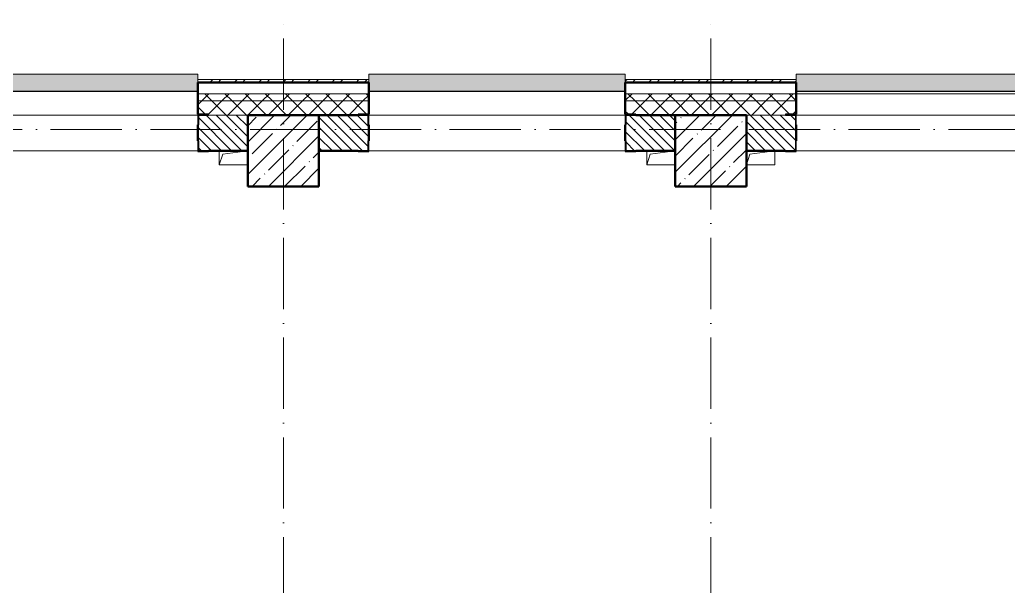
# Model space of a CAD drawing. Header units: millimetres. Extents: x -12989 to 629078, y -109036 to 555275.
# Drawn here: x 561763 to 568701, y 272066 to 276042 of the extents above; entities that cross this region are included whole.
import ezdxf

# ---------------------------------------------------------------- set-up
doc = ezdxf.new("R2010")
doc.units = ezdxf.units.MM
doc.linetypes.add('50_200_ШТРИХ_1Т_ш5_п1_п1_', pattern=[700, 500, -100, 0, -100])
for name, color, linetype, lineweight in [('A-GENM-____-MCUT', 7, 'Continuous', 25), ('A-GENM-____-OTLN', 7, 'Continuous', 9), ('A-GENM-____-OTLN-1', 7, 'Continuous', 25), ('A-GLAZ-____-OTLN', 7, 'Continuous', 9), ('A-WALL-____-MCUT-2', 7, 'Continuous', 50), ('A-WALL-____-MCUT-3', 7, 'Continuous', 9), ('A-WALL-____-OTLN', 7, 'Continuous', 9), ('A-WALL-____-PATT-1', 7, 'Continuous', 9), ('A-WALL-FNSH-MCUT-1', 7, 'Continuous', 9), ('S-COLS-____-MCUT', 7, 'Continuous', 50), ('S-COLS-____-OTLN', 7, 'Continuous', 9), ('S-GRID-____-OTLN-1', 7, '50_200_ШТРИХ_1Т_ш5_п1_п1_', 9)]:
    doc.layers.add(name, color=color, linetype=linetype, lineweight=lineweight)
doc.layers.add('A-GLAZ-____-OTLN-1', color=7, linetype='Continuous', lineweight=9, true_color=0xc0c0c0)
pattern_1 = [(135, (513013.31, 265891.49), (-35.35534, -35.35534), [])]
pattern_2 = [(45, (513013.31, 265891.49), (-70.71068, 70.71068), []), (135, (513013.31, 265891.49), (-70.71068, -70.71068), [])]

# ---------------------------------------------------------------- blocks, each defined once
blk = doc.blocks.new('BSC_Колонна _Прямоугольная - 500х500-V127-АР1_План отверстий 1 этажа в осях 1-64_А-ГГ')
at = {"layer": 'S-COLS-____-OTLN'}
h = blk.add_hatch(dxfattribs=at)
h.set_pattern_fill('FP_160', color=256, style=0, pattern_type=2)
h.set_pattern_definition([(45, (-53600, -9231.04), (-114.04925, 114.04925), []), (45, (-53485.95, -9231.04), (-114.04925, 114.04925), [201.613, -40.323, 3.353, -36.97])])
h.paths.add_polyline_path([(-250, -250), (250, -250), (250, 250), (-250, 250), (-250, 103.4)], flags=0)
at = {"layer": 'S-COLS-____-MCUT'}
for p, q in [((250, 250), (-250, 250)), ((-250, 250), (-250, -250)), ((250, -250), (250, 250)), ((-250, -250), (250, -250))]:
    blk.add_line(p, q, dxfattribs=at)
blk = doc.blocks.new('Фахверк_СКБ_Уголок - 250_2700-27497298-АР1_План отверстий 1 этажа в осях 1-64_А-ГГ')
at = {"layer": 'A-GENM-____-MCUT'}
for p, q in [((200, 181), (125, 181)), ((125, 181), (125, 106)), ((131, 106), (131, 175)), ((131, 175), (200, 175)), ((200, 175), (200, 181)), ((125, 106), (131, 106)), ((131, -6), (125, -6)), ((125, -6), (125, -81)), ((131, -75), (131, -6)), ((125, -81), (200, -81)), ((200, -75), (131, -75)), ((200, -81), (200, -75))]:
    blk.add_line(p, q, dxfattribs=at)
blk = doc.blocks.new('AR_Отверстие прямоугольное _в плите_ - AR_Отверстие прямоугольное _в плите_-V178-АР1_План отверстий 1 этажа в осях 1-64_А-ГГ')
at = {"layer": 'A-GENM-____-OTLN'}
for p, q in [((-100, 50), (-100, -50)), ((-100, -50), (-75, 25)), ((-75, 25), (100, 50)), ((-100, -50), (100, -50))]:
    blk.add_line(p, q, dxfattribs=at)
blk = doc.blocks.new('AR_Отверстие прямоугольное _в плите_ - AR_Отверстие прямоугольное _в плите_-V177-АР1_План отверстий 1 этажа в осях 1-64_А-ГГ')
at = {"layer": 'A-GENM-____-OTLN'}
for p, q in [((-100, -50), (-75, 25)), ((-75, 25), (100, 50)), ((100, -50), (100, 50)), ((-100, -50), (100, -50))]:
    blk.add_line(p, q, dxfattribs=at)
blk = doc.blocks.new('Отлив_СКБ - Отлив витража_120_НВФ-31885689-АР1_План отверстий 1 этажа в осях 1-64_А-ГГ')
at = {"layer": 'A-GLAZ-____-OTLN-1'}
for points in [[(1800, 2), (1800, 120), (0, 120), (0, 2), (1264.5, 2)], [(1264.5, 0), (1800, 0), (1800, 2), (0, 2), (0, 0)]]:
    blk.add_hatch(color=256, dxfattribs=at).paths.add_polyline_path(points, flags=0)
at = {"layer": 'A-GLAZ-____-OTLN'}
for p, q in [((0, 83), (0, 120)), ((1800, 120), (0, 120)), ((1800, 120), (1800, 83)), ((0, 2), (1800, 2)), ((1800, 0), (0, 0))]:
    blk.add_line(p, q, dxfattribs=at)
blk = doc.blocks.new('Отлив_СКБ - Отлив витража_120_НВФ-31885513-АР1_План отверстий 1 этажа в осях 1-64_А-ГГ')
at = {"layer": 'A-GLAZ-____-OTLN-1'}
for points in [[(7800, 2), (7800, 120), (0, 120), (0, 2), (7646.3, 2)], [(7800, 0), (7800, 2), (0, 2), (0, 0), (7646.3, 0)]]:
    blk.add_hatch(color=256, dxfattribs=at).paths.add_polyline_path(points, flags=0)
at = {"layer": 'A-GLAZ-____-OTLN'}
for p, q in [((0, 83), (0, 120)), ((7800, 120), (0, 120)), ((0, 2), (7800, 2)), ((7800, 0), (0, 0))]:
    blk.add_line(p, q, dxfattribs=at)

msp = doc.modelspace()

# ---------------------------------------------------------------- hatches: boundary and pattern name
at = {"layer": 'A-WALL-____-PATT-1'}
h = msp.add_hatch(dxfattribs=at)
h.set_pattern_fill('FP_3', color=256, style=0, pattern_type=2)
h.set_pattern_definition([(45, (513013.31, 265891.49), (-85.53659, 85.53659), []), (45, (513070.34, 265891.49), (-85.53659, 85.53659), [])])
h.paths.add_polyline_path([(584878.3109, 275602.5335), (584878.3109, 275622.5335), (581013.3109, 275622.5335), (581013.3109, 275602.5335), (583696.9323, 275602.5335)], flags=0)
h.paths.add_polyline_path([(579213.3109, 275602.5335), (579213.3109, 275622.5335), (578013.3109, 275622.5335), (578013.3109, 275602.5335), (578394.5395, 275602.5335)], flags=0)
h.paths.add_polyline_path([(575743.343, 275602.5335), (576213.3109, 275602.5335), (576213.3109, 275622.5335), (575013.3109, 275622.5335), (575013.3109, 275602.5335)], flags=0)
h.paths.add_polyline_path([(567213.3109, 275602.5335), (567213.3109, 275622.5335), (566013.3109, 275622.5335), (566013.3109, 275602.5335), (566022.2894, 275602.5335)], flags=0)
h.paths.add_polyline_path([(564213.3109, 275602.5335), (564213.3109, 275622.5335), (563013.3109, 275622.5335), (563013.3109, 275602.5335)], flags=0)
h.paths.add_polyline_path([(558213.3109, 275602.5335), (558213.3109, 275622.5335), (557013.3109, 275622.5335), (557013.3109, 275602.5335), (557184.968, 275602.5335)], flags=0)
h.paths.add_polyline_path([(561213.3109, 275602.5335), (561213.3109, 275622.5335), (560013.3109, 275622.5335), (560013.3109, 275602.5335), (560719.8966, 275602.5335)], flags=0)
h.paths.add_polyline_path([(555213.3109, 275602.5335), (555213.3109, 275622.5335), (554013.3109, 275622.5335), (554013.3109, 275602.5335), (554533.7716, 275602.5335)], flags=0)
h.paths.add_polyline_path([(551440.7091, 275602.5335), (552213.3109, 275602.5335), (552213.3109, 275622.5335), (551348.3109, 275622.5335), (551348.3109, 275602.5335)], flags=0)
h = msp.add_hatch(dxfattribs=at)
h.set_pattern_fill('FP_1', color=256, style=0, pattern_type=2)
h.set_pattern_definition(pattern_2)
h.paths.add_polyline_path([(584878.3109, 275472.5335), (584878.3109, 275522.5335), (581013.3109, 275522.5335), (581013.3109, 275472.5335), (583696.9323, 275472.5335)], flags=0)
h.paths.add_polyline_path([(578394.5395, 275472.5335), (579213.3109, 275472.5335), (579213.3109, 275522.5335), (578013.3109, 275522.5335), (578013.3109, 275472.5335)], flags=0)
h.paths.add_polyline_path([(576213.3109, 275472.5335), (576213.3109, 275522.5335), (575013.3109, 275522.5335), (575013.3109, 275472.5335), (575743.343, 275472.5335)], flags=0)
h.paths.add_polyline_path([(567213.3109, 275472.5335), (567213.3109, 275522.5335), (566013.3109, 275522.5335), (566013.3109, 275472.5335), (566022.2894, 275472.5335)], flags=0)
h.paths.add_polyline_path([(564213.3109, 275472.5335), (564213.3109, 275522.5335), (563013.3109, 275522.5335), (563013.3109, 275472.5335)], flags=0)
h.paths.add_polyline_path([(560719.8966, 275472.5335), (561213.3109, 275472.5335), (561213.3109, 275522.5335), (560013.3109, 275522.5335), (560013.3109, 275472.5335)], flags=0)
h.paths.add_polyline_path([(558213.3109, 275472.5335), (558213.3109, 275522.5335), (557013.3109, 275522.5335), (557013.3109, 275472.5335), (557184.968, 275472.5335)], flags=0)
h.paths.add_polyline_path([(555213.3109, 275472.5335), (555213.3109, 275522.5335), (554013.3109, 275522.5335), (554013.3109, 275472.5335), (554533.7716, 275472.5335)], flags=0)
h.paths.add_polyline_path([(551882.5751, 275472.5335), (552213.3109, 275472.5335), (552213.3109, 275522.5335), (551348.3109, 275522.5335), (551348.3109, 275472.5335), (551440.7091, 275472.5335)], flags=0)
h = msp.add_hatch(dxfattribs=at)
h.set_pattern_fill('FP_1', color=256, style=0, pattern_type=2)
h.set_pattern_definition(pattern_2)
h.paths.add_polyline_path([(584363.3109, 275372.5335), (584878.3109, 275372.5335), (584878.3109, 275472.5335), (581013.3109, 275472.5335), (581013.3109, 275378.5335), (581088.3109, 275378.5335), (581088.3109, 275372.5335), (583696.9323, 275372.5335)], flags=0)
h.paths.add_polyline_path([(579138.3109, 275372.5335), (579138.3109, 275378.5335), (579213.3109, 275378.5335), (579213.3109, 275472.5335), (578013.3109, 275472.5335), (578013.3109, 275378.5335), (578088.3109, 275378.5335), (578088.3109, 275372.5335), (578394.5395, 275372.5335)], flags=0)
h.paths.add_polyline_path([(575363.3109, 275372.5335), (576138.3109, 275372.5335), (576138.3109, 275378.5335), (576213.3109, 275378.5335), (576213.3109, 275472.5335), (575013.3109, 275472.5335), (575013.3109, 275378.5335), (575088.3109, 275378.5335), (575088.3109, 275372.5335)], flags=0)
h.paths.add_polyline_path([(566863.3109, 275372.5335), (567138.3109, 275372.5335), (567138.3109, 275378.5335), (567213.3109, 275378.5335), (567213.3109, 275472.5335), (566013.3109, 275472.5335), (566013.3109, 275378.5335), (566088.3109, 275378.5335), (566088.3109, 275372.5335), (566363.3109, 275372.5335)], flags=0)
h.paths.add_polyline_path([(563363.3109, 275372.5335), (564138.3109, 275372.5335), (564138.3109, 275378.5335), (564213.3109, 275378.5335), (564213.3109, 275472.5335), (563013.3109, 275472.5335), (563013.3109, 275378.5335), (563088.3109, 275378.5335), (563088.3109, 275372.5335)], flags=0)
h.paths.add_polyline_path([(561138.3109, 275372.5335), (561138.3109, 275378.5335), (561213.3109, 275378.5335), (561213.3109, 275472.5335), (560013.3109, 275472.5335), (560013.3109, 275378.5335), (560088.3109, 275378.5335), (560088.3109, 275372.5335), (560719.8966, 275372.5335)], flags=0)
h.paths.add_polyline_path([(557863.3109, 275372.5335), (558138.3109, 275372.5335), (558138.3109, 275378.5335), (558213.3109, 275378.5335), (558213.3109, 275472.5335), (557013.3109, 275472.5335), (557013.3109, 275378.5335), (557088.3109, 275378.5335), (557088.3109, 275372.5335), (557184.968, 275372.5335)], flags=0)
h.paths.add_polyline_path([(555138.3109, 275372.5335), (555138.3109, 275378.5335), (555213.3109, 275378.5335), (555213.3109, 275472.5335), (554013.3109, 275472.5335), (554013.3109, 275378.5335), (554088.3109, 275378.5335), (554088.3109, 275372.5335), (554533.7716, 275372.5335)], flags=0)
h.paths.add_polyline_path([(551863.3109, 275372.5335), (552138.3109, 275372.5335), (552138.3109, 275378.5335), (552213.3109, 275378.5335), (552213.3109, 275472.5335), (551348.3109, 275472.5335), (551348.3109, 275372.5335), (551440.7091, 275372.5335)], flags=0)
h = msp.add_hatch(dxfattribs=at)
h.set_pattern_fill('FP_6', color=256, style=0, pattern_type=2)
h.set_pattern_definition(pattern_1)
h.paths.add_polyline_path([(563019.3109, 275122.5335), (563363.3109, 275122.5335), (563363.3109, 275372.5335), (563019.3109, 275372.5335), (563019.3109, 275303.5335), (563013.3109, 275303.5335), (563013.3109, 275191.5335), (563019.3109, 275191.5335)], flags=0)
h.paths.add_polyline_path([(561138.3109, 275122.5335), (561207.3109, 275122.5335), (561207.3109, 275191.5335), (561213.3109, 275191.5335), (561213.3109, 275303.5335), (561207.3109, 275303.5335), (561207.3109, 275372.5335), (560019.3109, 275372.5335), (560019.3109, 275303.5335), (560013.3109, 275303.5335), (560013.3109, 275191.5335), (560019.3109, 275191.5335), (560019.3109, 275122.5335), (560719.8966, 275122.5335)], flags=0)
h.paths.add_polyline_path([(558207.3109, 275122.5335), (558207.3109, 275191.5335), (558213.3109, 275191.5335), (558213.3109, 275303.5335), (558207.3109, 275303.5335), (558207.3109, 275372.5335), (557863.3109, 275372.5335), (557863.3109, 275122.5335), (558138.3109, 275122.5335)], flags=0)
h = msp.add_hatch(dxfattribs=at)
h.set_pattern_fill('FP_6', color=256, style=0, pattern_type=2)
h.set_pattern_definition(pattern_1)
h.paths.add_polyline_path([(566363.3109, 275122.5335), (566363.3109, 275372.5335), (566019.3109, 275372.5335), (566019.3109, 275303.5335), (566013.3109, 275303.5335), (566013.3109, 275191.5335), (566019.3109, 275191.5335), (566019.3109, 275122.5335), (566088.3109, 275122.5335)], flags=0)
h.paths.add_polyline_path([(563863.3109, 275122.5335), (564207.3109, 275122.5335), (564207.3109, 275191.5335), (564213.3109, 275191.5335), (564213.3109, 275303.5335), (564207.3109, 275303.5335), (564207.3109, 275372.5335), (563863.3109, 275372.5335), (563863.3109, 275225.9175)], flags=0)
h = msp.add_hatch(dxfattribs=at)
h.set_pattern_fill('FP_6', color=256, style=0, pattern_type=2)
h.set_pattern_definition(pattern_1)
h.paths.add_polyline_path([(575019.3109, 275122.5335), (575363.3109, 275122.5335), (575363.3109, 275372.5335), (575019.3109, 275372.5335), (575019.3109, 275303.5335), (575013.3109, 275303.5335), (575013.3109, 275191.5335), (575019.3109, 275191.5335)], flags=0)
h.paths.add_polyline_path([(566863.3109, 275122.5335), (567207.3109, 275122.5335), (567207.3109, 275191.5335), (567213.3109, 275191.5335), (567213.3109, 275303.5335), (567207.3109, 275303.5335), (567207.3109, 275372.5335), (566863.3109, 275372.5335), (566863.3109, 275225.9175)], flags=0)
at = {"layer": 'S-COLS-____-OTLN'}
h = msp.add_hatch(dxfattribs=at)
h.set_pattern_fill('FP_27', color=256, style=0, pattern_type=2)
h.set_pattern_definition([(45, (513013.31, 265891.49), (-114.04925, 114.04925), []), (45, (513127.36, 265891.49), (-114.04925, 114.04925), [201.612, -40.322, 3.353, -36.97])])
h.paths.add_polyline_path([(563363.3109, 274872.5335), (563863.3109, 274872.5335), (563863.3109, 275372.5335), (563363.3109, 275372.5335), (563363.3109, 275225.9175)], flags=0)

# ---------------------------------------------------------------- linework, layer by layer
at = {"layer": 'A-WALL-____-MCUT-2'}
for p, q in [((564213.3109, 275602.5335), (563013.3109, 275602.5335)), ((563013.3109, 275602.5335), (563013.3109, 275378.5335)), ((564213.3109, 275378.5335), (564213.3109, 275602.5335)), ((567213.3109, 275602.5335), (566013.3109, 275602.5335)), ((566013.3109, 275602.5335), (566013.3109, 275378.5335)), ((567213.3109, 275378.5335), (567213.3109, 275602.5335)), ((563363.3109, 275122.5335), (563363.3109, 275372.5335)), ((563363.3109, 275372.5335), (564138.3109, 275372.5335)), ((563863.3109, 275372.5335), (563863.3109, 275122.5335)), ((566363.3109, 275372.5335), (566088.3109, 275372.5335)), ((563013.3109, 275303.5335), (563013.3109, 275191.5335)), ((564213.3109, 275191.5335), (564213.3109, 275303.5335)), ((566013.3109, 275303.5335), (566013.3109, 275191.5335)), ((567213.3109, 275191.5335), (567213.3109, 275303.5335)), ((563088.3109, 275122.5335), (563363.3109, 275122.5335)), ((563863.3109, 275122.5335), (564138.3109, 275122.5335)), ((566088.3109, 275122.5335), (566363.3109, 275122.5335)), ((566863.3109, 275122.5335), (567138.3109, 275122.5335))]:
    msp.add_line(p, q, dxfattribs=at)
at = {"layer": 'A-WALL-____-MCUT-3'}
for p, q in [((564213.3109, 275522.5335), (563013.3109, 275522.5335)), ((567213.3109, 275522.5335), (566013.3109, 275522.5335)), ((564213.3109, 275472.5335), (563013.3109, 275472.5335)), ((567213.3109, 275472.5335), (566013.3109, 275472.5335)), ((563363.3109, 275372.5335), (563088.3109, 275372.5335)), ((567138.3109, 275372.5335), (566863.3109, 275372.5335))]:
    msp.add_line(p, q, dxfattribs=at)
at = {"layer": 'A-WALL-____-OTLN'}
for p, q in [((567213.3109, 275522.5335), (575013.3109, 275522.5335)), ((561213.3109, 275372.5335), (563013.3109, 275372.5335)), ((564213.3109, 275372.5335), (566013.3109, 275372.5335)), ((567213.3109, 275372.5335), (572363.3109, 275372.5335)), ((563013.3109, 275122.5335), (561213.3109, 275122.5335)), ((566013.3109, 275122.5335), (564213.3109, 275122.5335)), ((572363.3109, 275122.5335), (567213.3109, 275122.5335))]:
    msp.add_line(p, q, dxfattribs=at)
at = {"layer": 'A-WALL-FNSH-MCUT-1'}
for p, q in [((564213.3109, 275622.5335), (563013.3109, 275622.5335)), ((563013.3109, 275622.5335), (563013.3109, 275602.5335)), ((563013.3109, 275602.5335), (563013.3109, 275602.5335)), ((564213.3109, 275602.5335), (564213.3109, 275622.5335)), ((567213.3109, 275622.5335), (566013.3109, 275622.5335)), ((566013.3109, 275622.5335), (566013.3109, 275602.5335)), ((566013.3109, 275602.5335), (566013.3109, 275602.5335)), ((567213.3109, 275602.5335), (567213.3109, 275622.5335))]:
    msp.add_line(p, q, dxfattribs=at)
at = {"layer": 'S-COLS-____-MCUT'}
for p, q in [((563863.3109, 275372.5335), (563363.3109, 275372.5335)), ((563363.3109, 275372.5335), (563363.3109, 274872.5335)), ((563863.3109, 274872.5335), (563863.3109, 275372.5335)), ((563363.3109, 274872.5335), (563863.3109, 274872.5335))]:
    msp.add_line(p, q, dxfattribs=at)
at = {"layer": 'S-GRID-____-OTLN-1'}
for p, q in [((563613.3109, 261408.8852), (563613.3109, 276042.0309)), ((566613.3109, 261408.8852), (566613.3109, 276042.0309)), ((617087.7175, 275272.5335), (508556.9485, 275272.5335))]:
    msp.add_line(p, q, dxfattribs=at)

# ---------------------------------------------------------------- block references
at = {"layer": 'A-GENM-____-OTLN'}
for name, p in [('AR_Отверстие прямоугольное _в плите_ - AR_Отверстие прямоугольное _в плите_-V178-АР1_План отверстий 1 этажа в осях 1-64_А-ГГ', (563263.3109, 275072.5335)), ('AR_Отверстие прямоугольное _в плите_ - AR_Отверстие прямоугольное _в плите_-V178-АР1_План отверстий 1 этажа в осях 1-64_А-ГГ', (566263.3109, 275072.5335)), ('AR_Отверстие прямоугольное _в плите_ - AR_Отверстие прямоугольное _в плите_-V177-АР1_План отверстий 1 этажа в осях 1-64_А-ГГ', (566963.3109, 275072.5335))]:
    msp.add_blockref(name, p, dxfattribs=at)
at = {"layer": 'A-GENM-____-OTLN-1'}
for p in [(562888.3109, 275197.5335), (565888.3109, 275197.5335)]:
    msp.add_blockref('Фахверк_СКБ_Уголок - 250_2700-27497298-АР1_План отверстий 1 этажа в осях 1-64_А-ГГ', p, dxfattribs=at)
at = {"layer": 'A-GENM-____-OTLN-1', "rotation": 180}
for p in [(564338.3109, 275297.5335), (567338.3109, 275297.5335)]:
    msp.add_blockref('Фахверк_СКБ_Уголок - 250_2700-27497298-АР1_План отверстий 1 этажа в осях 1-64_А-ГГ', p, dxfattribs=at)
at = {"layer": 'A-GLAZ-____-OTLN'}
for name, p in [('Отлив_СКБ - Отлив витража_120_НВФ-31885689-АР1_План отверстий 1 этажа в осях 1-64_А-ГГ', (561213.3109, 275539.5335)), ('Отлив_СКБ - Отлив витража_120_НВФ-31885689-АР1_План отверстий 1 этажа в осях 1-64_А-ГГ', (564213.3109, 275539.5335)), ('Отлив_СКБ - Отлив витража_120_НВФ-31885513-АР1_План отверстий 1 этажа в осях 1-64_А-ГГ', (567213.3109, 275539.5335))]:
    msp.add_blockref(name, p, dxfattribs=at)
at = {"layer": 'S-COLS-____-OTLN'}
msp.add_blockref('BSC_Колонна _Прямоугольная - 500х500-V127-АР1_План отверстий 1 этажа в осях 1-64_А-ГГ', (566613.3109, 275122.5335), dxfattribs=at)

doc.saveas('drawing.dxf')
